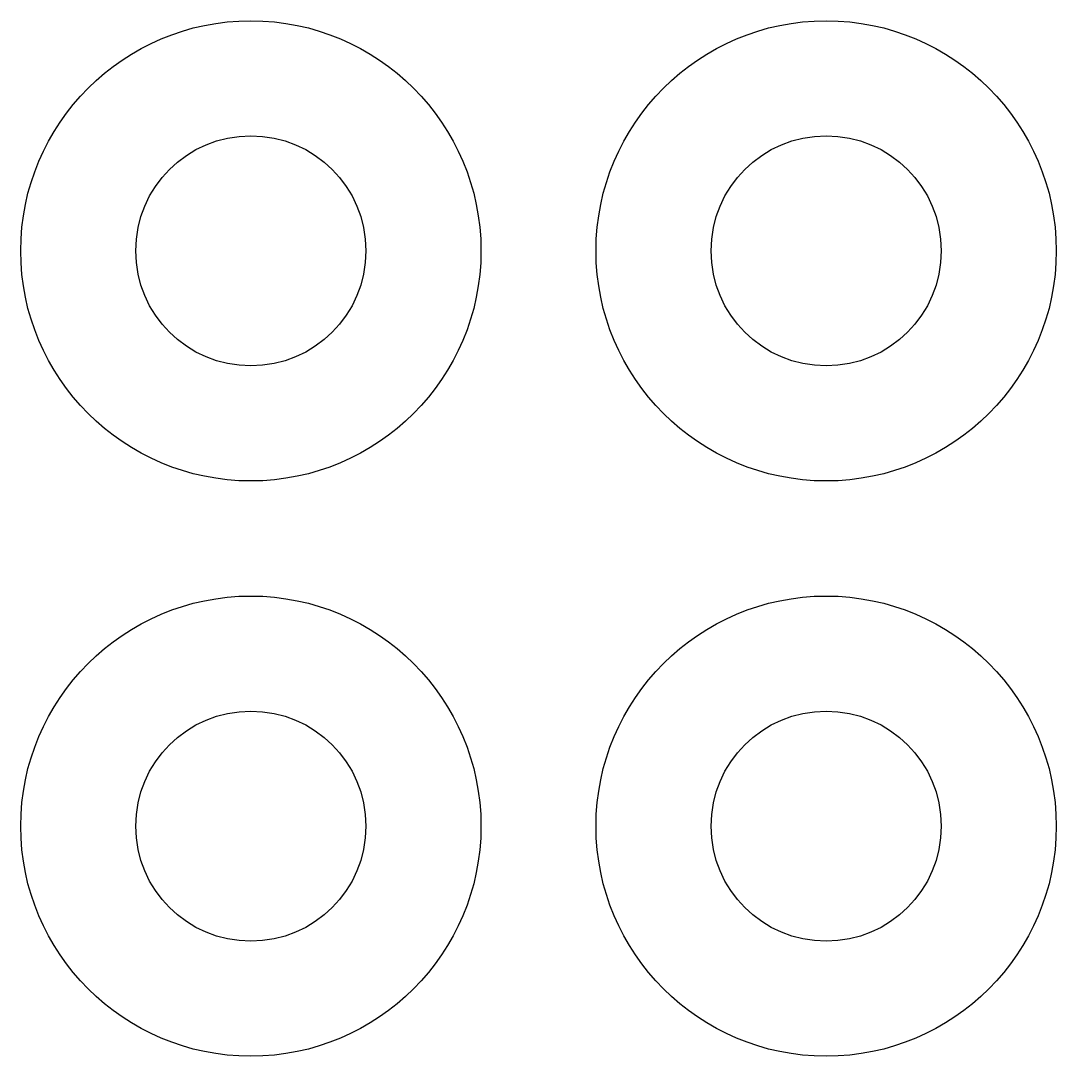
# Model space of a CAD drawing. Header units: metres. Extents: x -10 to 35, y -10 to 35.
import ezdxf

# ---------------------------------------------------------------- set-up
doc = ezdxf.new("R2010")
doc.units = ezdxf.units.M

msp = doc.modelspace()

# ---------------------------------------------------------------- linework, layer by layer
for centre, radius in [((0, 25), 10), ((25, 25), 10), ((0, 25), 5), ((25, 25), 5), ((0, 0), 10), ((25, 0), 10), ((0, 0), 5), ((25, 0), 5)]:
    msp.add_circle(centre, radius)

doc.saveas('drawing.dxf')
